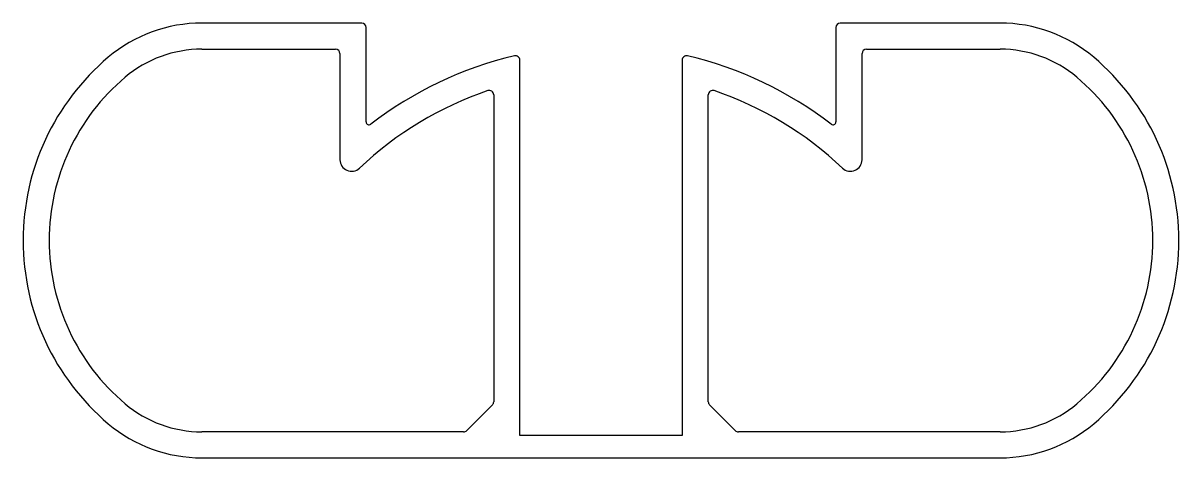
# Model space of a CAD drawing. Extents: x 2623.1 to 2702.8, y 1590.6 to 1620.6.
import ezdxf

# ---------------------------------------------------------------- set-up
doc = ezdxf.new("R2010")
doc.units = 0
doc.layers.get('0').update_dxf_attribs({"linetype": 'CONTINUOUS'})

msp = doc.modelspace()

# ---------------------------------------------------------------- linework, layer by layer
at = {"color": 0, "linetype": 'CONTINUOUS'}
for p, q in [((2646.46, 1620.561), (2635.434, 1620.561)), ((2690.487, 1620.561), (2679.46, 1620.561)), ((2646.76, 1613.741), (2646.76, 1620.261)), ((2679.16, 1620.261), (2679.16, 1613.741)), ((2635.434, 1618.761), (2644.66, 1618.761)), ((2681.26, 1618.761), (2690.487, 1618.761)), ((2644.96, 1618.461), (2644.96, 1611.137)), ((2657.36, 1592.111), (2657.36, 1618.007)), ((2668.56, 1618.007), (2668.56, 1592.111)), ((2680.96, 1611.137), (2680.96, 1618.461)), ((2655.56, 1615.619), (2655.56, 1594.435)), ((2670.36, 1594.435), (2670.36, 1615.619)), ((2655.472, 1594.223), (2653.698, 1592.448)), ((2672.222, 1592.448), (2670.448, 1594.223)), ((2653.486, 1592.361), (2635.434, 1592.361)), ((2668.56, 1592.111), (2657.36, 1592.111)), ((2690.487, 1592.361), (2672.435, 1592.361)), ((2635.434, 1590.561), (2690.487, 1590.561))]:
    msp.add_line(p, q, dxfattribs=at)
for centre, radius, start, end in [((2635.434, 1610.561), 10, 90, 130.1503), ((2646.46, 1620.261), 0.3, 0, 90), ((2679.46, 1620.261), 0.3, 90, 180), ((2690.487, 1610.561), 10, 49.8497, 90), ((2635.434, 1610.561), 8.2, 90, 130.1503), ((2644.66, 1618.461), 0.3, 0, 90), ((2681.26, 1618.461), 0.3, 90, 180), ((2690.487, 1610.561), 8.2, 49.8497, 90), ((2639.651, 1605.561), 16.541, 130.1503, 229.8497), ((2662.96, 1592.994), 26, 103.27187, 127.6392), ((2657.06, 1618.007), 0.3, 0, 103.27187), ((2668.86, 1618.007), 0.3, 76.72813, 180), ((2662.96, 1592.994), 26, 52.3608, 76.72813), ((2686.269, 1605.561), 16.541, 310.1503, 49.8497), ((2639.651, 1605.561), 14.741, 130.1503, 229.8497), ((2686.269, 1605.561), 14.741, 310.1503, 49.8497), ((2662.96, 1592.994), 24.2, 108.79456, 133.472), ((2655.26, 1615.619), 0.3, 0, 108.79456), ((2670.66, 1615.619), 0.3, 71.20544, 180), ((2662.96, 1592.994), 24.2, 46.528, 71.20544), ((2646.96, 1613.741), 0.2, 180, 307.6392), ((2678.96, 1613.741), 0.2, 232.3608, 0), ((2645.76, 1611.137), 0.8, 180, 313.472), ((2680.16, 1611.137), 0.8, 226.528, 0), ((2635.434, 1600.561), 8.2, 229.8497, 270), ((2655.26, 1594.435), 0.3, 315, 0), ((2670.66, 1594.435), 0.3, 180, 225), ((2690.487, 1600.561), 8.2, 270, 310.1503), ((2635.434, 1600.561), 10, 229.8497, 270), ((2653.486, 1592.661), 0.3, 270, 315), ((2672.435, 1592.661), 0.3, 225, 270), ((2690.487, 1600.561), 10, 270, 310.1503)]:
    msp.add_arc(centre, radius, start, end, dxfattribs=at)

doc.saveas('drawing.dxf')
